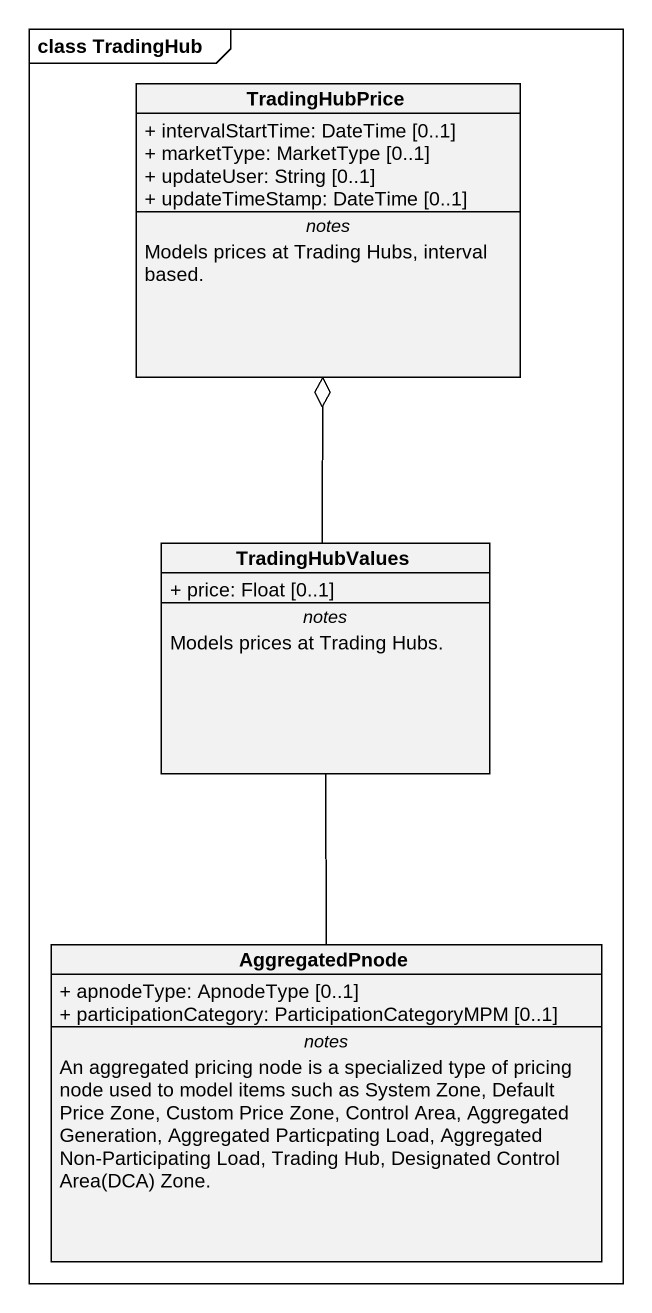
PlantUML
@startuml
mainframe class TradingHub
hide circle
hide empty members
skinparam classAttributeIconSize 0
class TradingHubPrice {
  + intervalStartTime: DateTime [0..1]
  + marketType: MarketType [0..1]
  + updateUser: String [0..1]
  + updateTimeStamp: DateTime [0..1]
  -- notes --
  Models prices at Trading Hubs, interval based.
}
class TradingHubValues {
  + price: Float [0..1]
  -- notes --
  Models prices at Trading Hubs.
}
class AggregatedPnode {
  + apnodeType: ApnodeType [0..1]
  + participationCategory: ParticipationCategoryMPM [0..1]
  -- notes --
  {field} An aggregated pricing node is a specialized type of pricing node used to model items such as System Zone, Default Price Zone, Custom Price Zone, Control Area, Aggregated Generation, Aggregated Particpating Load, Aggregated Non-Participating Load, Trading Hub, Designated Control Area(DCA) Zone.
}
TradingHubPrice o-- TradingHubValues
TradingHubValues -- AggregatedPnode
@enduml
